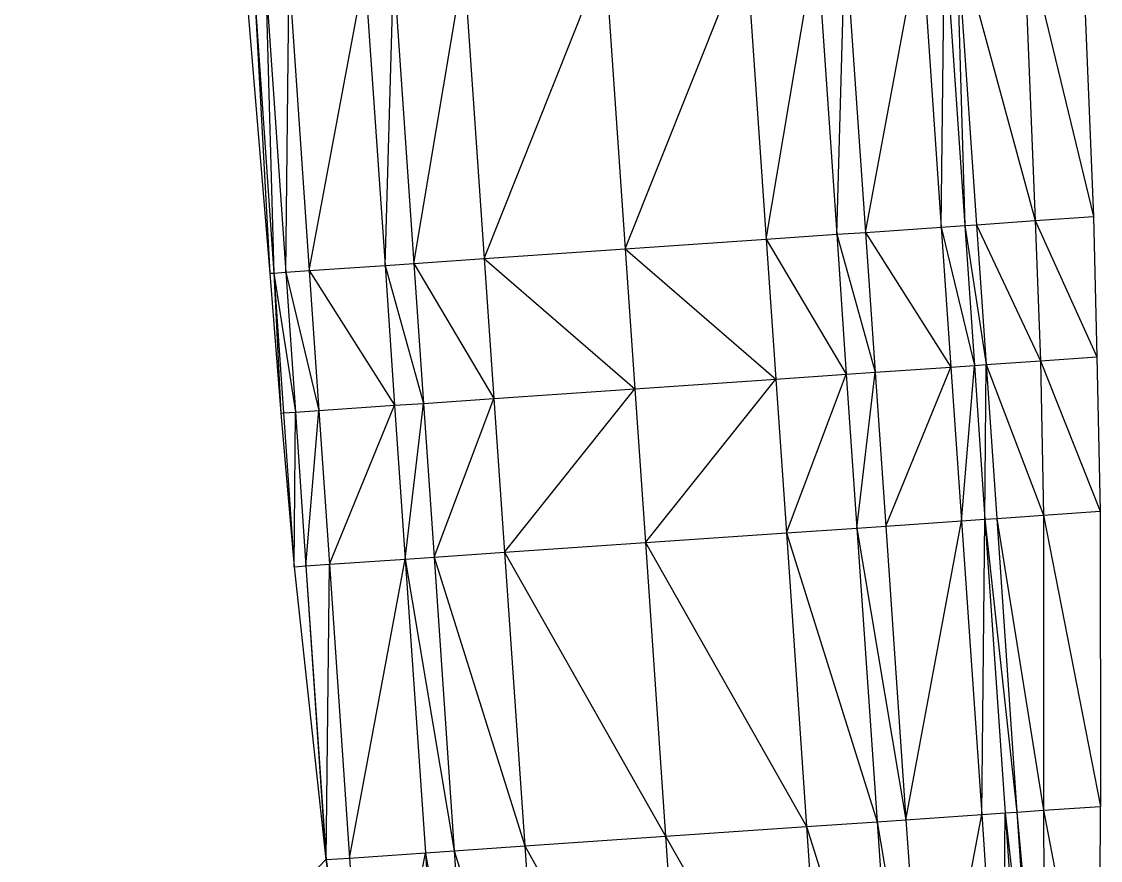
# Model space of a CAD drawing. Extents: x 2195426 to 2196998, y 328445 to 330532.
# Drawn here: x 2196056.1 to 2196147.8, y 328720.1 to 328791.3 of the extents above; entities that cross this region are included whole.
import ezdxf

# ---------------------------------------------------------------- set-up
doc = ezdxf.new("R2010")
doc.units = 0
for name, color, linetype in [('LS-CUTFILL', 5, 'CONTINUOUS'), ('LS-TIN-BOTTOM', 1, 'CONTINUOUS'), ('LS-TIN-TOP', 3, 'CONTINUOUS')]:
    doc.layers.add(name, color=color, linetype=linetype)

msp = doc.modelspace()

# ---------------------------------------------------------------- linework, layer by layer
at = {"layer": 'LS-CUTFILL'}
for p, q in [((2196077.580968, 328769.973298), (2196077.580967, 328769.973315)), ((2196077.581084, 328769.971623), (2196077.580968, 328769.973298)), ((2196078.3986, 328758.091833), (2196078.398602, 328758.0918)), ((2196078.418907, 328757.791789), (2196078.418845, 328757.792699)), ((2196079.278102, 328745.097116), (2196079.278316, 328745.094595)), ((2196079.297301, 328745.0323), (2196079.2973, 328745.0323)), ((2196079.3104, 328744.911214), (2196079.310399, 328744.911214)), ((2196080.300374, 328745.022001), (2196080.303131, 328744.981396))]:
    msp.add_line(p, q, dxfattribs=at)
at = {"layer": 'LS-TIN-BOTTOM'}
for p, q in [((2196141.2235, 328799.412, 1206.0263), (2196142.2379, 328774.4227, 1205.5347)), ((2196141.2235, 328799.412, 1206.0263), (2196147.1716, 328774.7622, 1208.5019)), ((2196146.1572, 328799.7516, 1208.9935), (2196147.1716, 328774.7622, 1208.5019)), ((2196127.8163, 328773.4303, 1201.4085), (2196132.5375, 328798.8143, 1199.7783)), ((2196132.5375, 328798.8143, 1199.7783), (2196134.2538, 328773.8733, 1200.131)), ((2196134.2538, 328773.8733, 1200.131), (2196134.5327, 328798.9516, 1199.1783)), ((2196134.5327, 328798.9516, 1199.1783), (2196136.2491, 328774.0106, 1199.531)), ((2196135.5304, 328799.0203, 1199.1783), (2196136.2491, 328774.0106, 1199.531)), ((2196135.5304, 328799.0203, 1199.1783), (2196142.2379, 328774.4227, 1205.5347)), ((2196135.5304, 328799.0203, 1199.1783), (2196137.2467, 328774.0793, 1199.531)), ((2196107.4137, 328772.0263, 1202.2539), (2196117.6692, 328797.7911, 1201.7572)), ((2196117.6692, 328797.7911, 1201.7572), (2196119.3855, 328772.8501, 1202.1099)), ((2196119.3855, 328772.8501, 1202.1099), (2196123.655, 328798.2031, 1201.541)), ((2196123.655, 328798.2031, 1201.541), (2196125.3714, 328773.262, 1201.8937)), ((2196125.3714, 328773.262, 1201.8937), (2196126.0999, 328798.3713, 1201.0558)), ((2196126.0999, 328798.3713, 1201.0558), (2196127.8163, 328773.4303, 1201.4085)), ((2196095.4422, 328771.2024, 1202.1099), (2196105.6974, 328796.9673, 1201.9012)), ((2196105.6974, 328796.9673, 1201.9012), (2196107.4137, 328772.0263, 1202.2539)), ((2196087.0104, 328770.6222, 1201.4085), (2196087.74, 328795.7315, 1201.541)), ((2196087.74, 328795.7315, 1201.541), (2196089.4563, 328770.7905, 1201.8937)), ((2196089.4563, 328770.7905, 1201.8937), (2196093.7258, 328796.1435, 1201.7572)), ((2196093.7258, 328796.1435, 1201.7572), (2196095.4422, 328771.2024, 1202.1099)), ((2196075.1384, 328794.8644, 1199.6151), (2196077.2294, 328769.9491, 1199.7425)), ((2196075.8646, 328794.9143, 1199.1783), (2196077.2294, 328769.9491, 1199.7425)), ((2196075.8646, 328794.9143, 1199.1783), (2196077.581, 328769.9733, 1199.531)), ((2196076.8623, 328794.983, 1199.1783), (2196077.581, 328769.9733, 1199.531)), ((2196076.8623, 328794.983, 1199.1783), (2196078.5786, 328770.042, 1199.531)), ((2196078.5786, 328770.042, 1199.531), (2196078.8576, 328795.1203, 1199.7783)), ((2196078.8576, 328795.1203, 1199.7783), (2196080.5739, 328770.1793, 1200.131)), ((2196080.5739, 328770.1793, 1200.131), (2196085.294, 328795.5632, 1201.0558)), ((2196085.294, 328795.5632, 1201.0558), (2196087.0104, 328770.6222, 1201.4085)), ((2196142.2379, 328774.4227, 1205.5347), (2196147.1716, 328774.7622, 1208.5019)), ((2196147.1716, 328774.7622, 1208.5019), (2196147.4749, 328762.8454, 1208.1603)), ((2196127.8163, 328773.4303, 1201.4085), (2196134.2538, 328773.8733, 1200.131)), ((2196134.2538, 328773.8733, 1200.131), (2196136.2491, 328774.0106, 1199.531)), ((2196134.2538, 328773.8733, 1200.131), (2196135.0714, 328761.9918, 1200.3222)), ((2196134.2538, 328773.8733, 1200.131), (2196137.0667, 328762.1291, 1199.7222)), ((2196136.2491, 328774.0106, 1199.531), (2196137.2467, 328774.0793, 1199.531)), ((2196136.2491, 328774.0106, 1199.531), (2196137.0667, 328762.1291, 1199.7222)), ((2196136.2491, 328774.0106, 1199.531), (2196138.0643, 328762.1978, 1199.7222)), ((2196137.2467, 328774.0793, 1199.531), (2196142.2379, 328774.4227, 1205.5347)), ((2196137.2467, 328774.0793, 1199.531), (2196138.0643, 328762.1978, 1199.7222)), ((2196137.2467, 328774.0793, 1199.531), (2196142.6841, 328762.5157, 1205.279)), ((2196142.2379, 328774.4227, 1205.5347), (2196142.6841, 328762.5157, 1205.279)), ((2196142.2379, 328774.4227, 1205.5347), (2196147.4749, 328762.8454, 1208.1603)), ((2196107.4137, 328772.0263, 1202.2539), (2196119.3855, 328772.8501, 1202.1099)), ((2196119.3855, 328772.8501, 1202.1099), (2196125.3714, 328773.262, 1201.8937)), ((2196119.3855, 328772.8501, 1202.1099), (2196120.2032, 328760.9686, 1202.3011)), ((2196119.3855, 328772.8501, 1202.1099), (2196126.189, 328761.3806, 1202.0849)), ((2196125.3714, 328773.262, 1201.8937), (2196127.8163, 328773.4303, 1201.4085)), ((2196125.3714, 328773.262, 1201.8937), (2196126.189, 328761.3806, 1202.0849)), ((2196125.3714, 328773.262, 1201.8937), (2196128.6339, 328761.5488, 1201.5997)), ((2196127.8163, 328773.4303, 1201.4085), (2196128.6339, 328761.5488, 1201.5997)), ((2196127.8163, 328773.4303, 1201.4085), (2196135.0714, 328761.9918, 1200.3222)), ((2196095.4422, 328771.2024, 1202.1099), (2196107.4137, 328772.0263, 1202.2539)), ((2196107.4137, 328772.0263, 1202.2539), (2196108.2314, 328760.1448, 1202.4451)), ((2196107.4137, 328772.0263, 1202.2539), (2196120.2032, 328760.9686, 1202.3011)), ((2196089.4563, 328770.7905, 1201.8937), (2196095.4422, 328771.2024, 1202.1099)), ((2196095.4422, 328771.2024, 1202.1099), (2196096.2598, 328759.321, 1202.3011)), ((2196095.4422, 328771.2024, 1202.1099), (2196108.2314, 328760.1448, 1202.4451)), ((2196078.5786, 328770.042, 1199.531), (2196080.5739, 328770.1793, 1200.131)), ((2196080.5739, 328770.1793, 1200.131), (2196087.0104, 328770.6222, 1201.4085)), ((2196080.5739, 328770.1793, 1200.131), (2196081.3915, 328758.2978, 1200.3222)), ((2196080.5739, 328770.1793, 1200.131), (2196087.828, 328758.7407, 1201.5996)), ((2196087.0104, 328770.6222, 1201.4085), (2196089.4563, 328770.7905, 1201.8937)), ((2196087.0104, 328770.6222, 1201.4085), (2196087.828, 328758.7407, 1201.5996)), ((2196087.0104, 328770.6222, 1201.4085), (2196090.2739, 328758.909, 1202.0849)), ((2196089.4563, 328770.7905, 1201.8937), (2196090.2739, 328758.909, 1202.0849)), ((2196089.4563, 328770.7905, 1201.8937), (2196096.2598, 328759.321, 1202.3011)), ((2196077.2294, 328769.9491, 1199.7425), (2196077.581, 328769.9733, 1199.531)), ((2196077.2294, 328769.9491, 1199.7425), (2196078.177, 328758.0766, 1199.8555)), ((2196077.581, 328769.9733, 1199.531), (2196078.5786, 328770.042, 1199.531)), ((2196077.581, 328769.9733, 1199.531), (2196078.177, 328758.0766, 1199.8555)), ((2196077.581, 328769.9733, 1199.531), (2196078.3986, 328758.0918, 1199.7222)), ((2196077.581, 328769.9733, 1199.531), (2196079.3962, 328758.1605, 1199.7222)), ((2196078.5786, 328770.042, 1199.531), (2196079.3962, 328758.1605, 1199.7222)), ((2196078.5786, 328770.042, 1199.531), (2196081.3915, 328758.2978, 1200.3222)), ((2196142.6841, 328762.5157, 1205.279), (2196147.4749, 328762.8454, 1208.1603)), ((2196147.4749, 328762.8454, 1208.1603), (2196147.7547, 328749.7432, 1207.6164)), ((2196128.6339, 328761.5488, 1201.5997), (2196135.0714, 328761.9918, 1200.3222)), ((2196129.5326, 328748.4893, 1201.818), (2196135.0714, 328761.9918, 1200.3222)), ((2196135.0714, 328761.9918, 1200.3222), (2196137.0667, 328762.1291, 1199.7222)), ((2196135.0714, 328761.9918, 1200.3222), (2196135.9701, 328748.9323, 1200.5406)), ((2196135.9701, 328748.9323, 1200.5406), (2196137.0667, 328762.1291, 1199.7222)), ((2196137.0667, 328762.1291, 1199.7222), (2196138.0643, 328762.1978, 1199.7222)), ((2196137.0667, 328762.1291, 1199.7222), (2196137.9654, 328749.0696, 1199.9406)), ((2196137.9654, 328749.0696, 1199.9406), (2196138.0643, 328762.1978, 1199.7222)), ((2196138.0643, 328762.1978, 1199.7222), (2196142.6841, 328762.5157, 1205.279)), ((2196138.0643, 328762.1978, 1199.7222), (2196138.963, 328749.1382, 1199.9406)), ((2196138.0643, 328762.1978, 1199.7222), (2196142.9341, 328749.4115, 1204.7171)), ((2196142.6841, 328762.5157, 1205.279), (2196142.9341, 328749.4115, 1204.7171)), ((2196142.6841, 328762.5157, 1205.279), (2196147.7547, 328749.7432, 1207.6164)), ((2196108.2314, 328760.1448, 1202.4451), (2196120.2032, 328760.9686, 1202.3011)), ((2196109.1301, 328747.0853, 1202.6634), (2196120.2032, 328760.9686, 1202.3011)), ((2196120.2032, 328760.9686, 1202.3011), (2196126.189, 328761.3806, 1202.0849)), ((2196120.2032, 328760.9686, 1202.3011), (2196121.1019, 328747.9091, 1202.5194)), ((2196121.1019, 328747.9091, 1202.5194), (2196126.189, 328761.3806, 1202.0849)), ((2196126.189, 328761.3806, 1202.0849), (2196128.6339, 328761.5488, 1201.5997)), ((2196126.189, 328761.3806, 1202.0849), (2196127.0877, 328748.321, 1202.3033)), ((2196127.0877, 328748.321, 1202.3033), (2196128.6339, 328761.5488, 1201.5997)), ((2196128.6339, 328761.5488, 1201.5997), (2196129.5326, 328748.4893, 1201.818)), ((2196096.2598, 328759.321, 1202.3011), (2196108.2314, 328760.1448, 1202.4451)), ((2196097.1585, 328746.2614, 1202.5194), (2196108.2314, 328760.1448, 1202.4451)), ((2196108.2314, 328760.1448, 1202.4451), (2196109.1301, 328747.0853, 1202.6634)), ((2196090.2739, 328758.909, 1202.0849), (2196096.2598, 328759.321, 1202.3011)), ((2196091.1726, 328745.8495, 1202.3033), (2196096.2598, 328759.321, 1202.3011)), ((2196096.2598, 328759.321, 1202.3011), (2196097.1585, 328746.2614, 1202.5194)), ((2196078.3986, 328758.0918, 1199.7222), (2196079.3962, 328758.1605, 1199.7222)), ((2196079.2973, 328745.0323, 1199.9406), (2196079.3962, 328758.1605, 1199.7222)), ((2196079.3962, 328758.1605, 1199.7222), (2196081.3915, 328758.2978, 1200.3222)), ((2196079.3962, 328758.1605, 1199.7222), (2196080.2949, 328745.101, 1199.9406)), ((2196080.2949, 328745.101, 1199.9406), (2196081.3915, 328758.2978, 1200.3222)), ((2196081.3915, 328758.2978, 1200.3222), (2196087.828, 328758.7407, 1201.5996)), ((2196081.3915, 328758.2978, 1200.3222), (2196082.2902, 328745.2383, 1200.5406)), ((2196082.2902, 328745.2383, 1200.5406), (2196087.828, 328758.7407, 1201.5996)), ((2196087.828, 328758.7407, 1201.5996), (2196090.2739, 328758.909, 1202.0849)), ((2196087.828, 328758.7407, 1201.5996), (2196088.7267, 328745.6812, 1201.818)), ((2196088.7267, 328745.6812, 1201.818), (2196090.2739, 328758.909, 1202.0849)), ((2196090.2739, 328758.909, 1202.0849), (2196091.1726, 328745.8495, 1202.3033)), ((2196078.177, 328758.0766, 1199.8555), (2196078.3986, 328758.0918, 1199.7222)), ((2196078.177, 328758.0766, 1199.8555), (2196079.2826, 328745.0313, 1199.9494)), ((2196078.3986, 328758.0918, 1199.7222), (2196079.2826, 328745.0313, 1199.9494)), ((2196078.3986, 328758.0918, 1199.7222), (2196079.2973, 328745.0323, 1199.9406)), ((2196135.9701, 328748.9323, 1200.5406), (2196137.9654, 328749.0696, 1199.9406)), ((2196137.6865, 328723.9913, 1200.9576), (2196137.9654, 328749.0696, 1199.9406)), ((2196137.9654, 328749.0696, 1199.9406), (2196138.963, 328749.1382, 1199.9406)), ((2196137.9654, 328749.0696, 1199.9406), (2196139.6817, 328724.1286, 1200.3576)), ((2196137.9654, 328749.0696, 1199.9406), (2196140.6794, 328724.1972, 1200.3576)), ((2196138.963, 328749.1382, 1199.9406), (2196142.9341, 328749.4115, 1204.7171)), ((2196138.963, 328749.1382, 1199.9406), (2196140.6794, 328724.1972, 1200.3576)), ((2196138.963, 328749.1382, 1199.9406), (2196142.9485, 328724.3534, 1203.087)), ((2196142.9341, 328749.4115, 1204.7171), (2196147.7547, 328749.7432, 1207.6164)), ((2196142.9341, 328749.4115, 1204.7171), (2196142.9485, 328724.3534, 1203.087)), ((2196142.9341, 328749.4115, 1204.7171), (2196147.7692, 328724.6851, 1205.9863)), ((2196147.7547, 328749.7432, 1207.6164), (2196147.7692, 328724.6851, 1205.9863)), ((2196121.1019, 328747.9091, 1202.5194), (2196127.0877, 328748.321, 1202.3033)), ((2196127.0877, 328748.321, 1202.3033), (2196129.5326, 328748.4893, 1201.818)), ((2196127.0877, 328748.321, 1202.3033), (2196128.804, 328723.38, 1202.7203)), ((2196127.0877, 328748.321, 1202.3033), (2196131.2489, 328723.5483, 1202.235)), ((2196129.5326, 328748.4893, 1201.818), (2196135.9701, 328748.9323, 1200.5406)), ((2196129.5326, 328748.4893, 1201.818), (2196131.2489, 328723.5483, 1202.235)), ((2196131.2489, 328723.5483, 1202.235), (2196135.9701, 328748.9323, 1200.5406)), ((2196135.9701, 328748.9323, 1200.5406), (2196137.6865, 328723.9913, 1200.9576)), ((2196109.1301, 328747.0853, 1202.6634), (2196121.1019, 328747.9091, 1202.5194)), ((2196121.1019, 328747.9091, 1202.5194), (2196122.8182, 328722.9681, 1202.9365)), ((2196121.1019, 328747.9091, 1202.5194), (2196128.804, 328723.38, 1202.7203)), ((2196091.1726, 328745.8495, 1202.3033), (2196097.1585, 328746.2614, 1202.5194)), ((2196097.1585, 328746.2614, 1202.5194), (2196109.1301, 328747.0853, 1202.6634)), ((2196097.1585, 328746.2614, 1202.5194), (2196098.8748, 328721.3204, 1202.9365)), ((2196097.1585, 328746.2614, 1202.5194), (2196110.8464, 328722.1442, 1203.0805)), ((2196109.1301, 328747.0853, 1202.6634), (2196110.8464, 328722.1442, 1203.0805)), ((2196109.1301, 328747.0853, 1202.6634), (2196122.8182, 328722.9681, 1202.9365)), ((2196082.2902, 328745.2383, 1200.5406), (2196088.7267, 328745.6812, 1201.818)), ((2196084.0066, 328720.2972, 1200.9576), (2196088.7267, 328745.6812, 1201.818)), ((2196088.7267, 328745.6812, 1201.818), (2196091.1726, 328745.8495, 1202.3033)), ((2196088.7267, 328745.6812, 1201.818), (2196090.443, 328720.7402, 1202.235)), ((2196088.7267, 328745.6812, 1201.818), (2196092.889, 328720.9085, 1202.7203)), ((2196091.1726, 328745.8495, 1202.3033), (2196092.889, 328720.9085, 1202.7203)), ((2196091.1726, 328745.8495, 1202.3033), (2196098.8748, 328721.3204, 1202.9365)), ((2196079.2826, 328745.0313, 1199.9494), (2196079.2973, 328745.0323, 1199.9406)), ((2196079.2826, 328745.0313, 1199.9494), (2196081.9882, 328720.1584, 1200.3576)), ((2196079.2973, 328745.0323, 1199.9406), (2196080.2949, 328745.101, 1199.9406)), ((2196079.2973, 328745.0323, 1199.9406), (2196081.9882, 328720.1584, 1200.3576)), ((2196080.2949, 328745.101, 1199.9406), (2196082.2902, 328745.2383, 1200.5406)), ((2196080.2949, 328745.101, 1199.9406), (2196081.9882, 328720.1584, 1200.3576)), ((2196080.2949, 328745.101, 1199.9406), (2196082.0113, 328720.1599, 1200.3576)), ((2196082.0113, 328720.1599, 1200.3576), (2196082.2902, 328745.2383, 1200.5406)), ((2196082.2902, 328745.2383, 1200.5406), (2196084.0066, 328720.2972, 1200.9576)), ((2196140.6794, 328724.1972, 1200.3576), (2196142.9485, 328724.3534, 1203.087)), ((2196142.9485, 328724.3534, 1203.087), (2196147.7692, 328724.6851, 1205.9863)), ((2196142.9485, 328724.3534, 1203.087), (2196142.9707, 328699.2958, 1201.4662)), ((2196142.9485, 328724.3534, 1203.087), (2196147.6867, 328699.6203, 1204.3025)), ((2196147.6867, 328699.6203, 1204.3025), (2196147.7692, 328724.6851, 1205.9863)), ((2196122.8182, 328722.9681, 1202.9365), (2196128.804, 328723.38, 1202.7203)), ((2196128.804, 328723.38, 1202.7203), (2196131.2489, 328723.5483, 1202.235)), ((2196128.804, 328723.38, 1202.7203), (2196130.5204, 328698.439, 1203.1373)), ((2196128.804, 328723.38, 1202.7203), (2196132.9653, 328698.6072, 1202.6521)), ((2196131.2489, 328723.5483, 1202.235), (2196137.6865, 328723.9913, 1200.9576)), ((2196131.2489, 328723.5483, 1202.235), (2196132.9653, 328698.6072, 1202.6521)), ((2196132.9653, 328698.6072, 1202.6521), (2196137.6865, 328723.9913, 1200.9576)), ((2196137.6865, 328723.9913, 1200.9576), (2196139.6817, 328724.1286, 1200.3576)), ((2196137.6865, 328723.9913, 1200.9576), (2196139.4028, 328699.0503, 1201.3746)), ((2196139.4028, 328699.0503, 1201.3746), (2196139.6817, 328724.1286, 1200.3576)), ((2196139.6817, 328724.1286, 1200.3576), (2196140.6794, 328724.1972, 1200.3576)), ((2196139.6817, 328724.1286, 1200.3576), (2196141.3981, 328699.1876, 1200.7746)), ((2196139.6817, 328724.1286, 1200.3576), (2196142.3957, 328699.2562, 1200.7746)), ((2196140.6794, 328724.1972, 1200.3576), (2196142.3957, 328699.2562, 1200.7746)), ((2196140.6794, 328724.1972, 1200.3576), (2196142.9707, 328699.2958, 1201.4662)), ((2196110.8464, 328722.1442, 1203.0805), (2196122.8182, 328722.9681, 1202.9365)), ((2196122.8182, 328722.9681, 1202.9365), (2196124.5345, 328698.0271, 1203.3535)), ((2196122.8182, 328722.9681, 1202.9365), (2196130.5204, 328698.439, 1203.1373)), ((2196098.8748, 328721.3204, 1202.9365), (2196110.8464, 328722.1442, 1203.0805)), ((2196110.8464, 328722.1442, 1203.0805), (2196112.5627, 328697.2032, 1203.4975)), ((2196110.8464, 328722.1442, 1203.0805), (2196124.5345, 328698.0271, 1203.3535)), ((2196084.0066, 328720.2972, 1200.9576), (2196090.443, 328720.7402, 1202.235)), ((2196085.7229, 328695.3562, 1201.3746), (2196090.443, 328720.7402, 1202.235)), ((2196090.443, 328720.7402, 1202.235), (2196092.889, 328720.9085, 1202.7203)), ((2196090.443, 328720.7402, 1202.235), (2196092.1594, 328695.7992, 1202.6521)), ((2196090.443, 328720.7402, 1202.235), (2196094.6053, 328695.9675, 1203.1373)), ((2196092.889, 328720.9085, 1202.7203), (2196098.8748, 328721.3204, 1202.9365)), ((2196092.889, 328720.9085, 1202.7203), (2196094.6053, 328695.9675, 1203.1373)), ((2196092.889, 328720.9085, 1202.7203), (2196100.5912, 328696.3794, 1203.3535)), ((2196098.8748, 328721.3204, 1202.9365), (2196100.5912, 328696.3794, 1203.3535)), ((2196098.8748, 328721.3204, 1202.9365), (2196112.5627, 328697.2032, 1203.4975)), ((2196056.1459, 328693.3209, 1195.4453), (2196081.9882, 328720.1584, 1200.3576)), ((2196081.9882, 328720.1584, 1200.3576), (2196082.0113, 328720.1599, 1200.3576)), ((2196081.9882, 328720.1584, 1200.3576), (2196085.7229, 328695.3562, 1201.3746)), ((2196082.0113, 328720.1599, 1200.3576), (2196084.0066, 328720.2972, 1200.9576)), ((2196082.0113, 328720.1599, 1200.3576), (2196085.7229, 328695.3562, 1201.3746)), ((2196084.0066, 328720.2972, 1200.9576), (2196085.7229, 328695.3562, 1201.3746))]:
    msp.add_line(p, q, dxfattribs=at)
at = {"layer": 'LS-TIN-TOP'}
for p, q in [((2196141.223543, 328799.412048, 1216.201231), (2196142.237929, 328774.422728, 1215.381837)), ((2196141.223543, 328799.412048, 1216.201231), (2196147.171601, 328774.762242, 1220.327177)), ((2196146.157215, 328799.751562, 1221.146571), (2196147.171601, 328774.762242, 1220.327177)), ((2196127.81627, 328773.430292, 1208.504844), (2196132.537454, 328798.814309, 1205.787969)), ((2196132.537454, 328798.814309, 1205.787969), (2196134.253788, 328773.873294, 1206.375789)), ((2196134.253788, 328773.873294, 1206.375789), (2196134.532736, 328798.951615, 1204.787969)), ((2196134.532736, 328798.951615, 1204.787969), (2196136.249069, 328774.010601, 1205.375789)), ((2196135.530376, 328799.020269, 1204.787969), (2196136.249069, 328774.010601, 1205.375789)), ((2196135.530376, 328799.020269, 1204.787969), (2196142.237929, 328774.422728, 1215.381837)), ((2196135.530376, 328799.020269, 1204.787969), (2196137.246709, 328774.079254, 1205.375789)), ((2196107.413739, 328772.026278, 1209.913856), (2196117.669192, 328797.791139, 1209.086038)), ((2196117.669192, 328797.791139, 1209.086038), (2196119.385525, 328772.850124, 1209.673858)), ((2196119.385525, 328772.850124, 1209.673858), (2196123.655036, 328798.203059, 1208.725749)), ((2196123.655036, 328798.203059, 1208.725749), (2196125.371369, 328773.262044, 1209.313569)), ((2196125.371369, 328773.262044, 1209.313569), (2196126.099937, 328798.371306, 1207.917024)), ((2196126.099937, 328798.371306, 1207.917024), (2196127.81627, 328773.430292, 1208.504844)), ((2196095.442151, 328771.202445, 1209.673858), (2196105.697405, 328796.967292, 1209.326036)), ((2196105.697405, 328796.967292, 1209.326036), (2196107.413739, 328772.026278, 1209.913856)), ((2196087.01038, 328770.622206, 1208.504823), (2196087.739975, 328795.731539, 1208.725749)), ((2196087.739975, 328795.731539, 1208.725749), (2196089.456308, 328770.790525, 1209.313569)), ((2196089.456308, 328770.790525, 1209.313569), (2196093.725818, 328796.143459, 1209.086038)), ((2196093.725818, 328796.143459, 1209.086038), (2196095.442151, 328771.202445, 1209.673858)), ((2196075.138382, 328794.864352, 1205.515939), (2196077.229392, 328769.949121, 1205.728196)), ((2196075.864634, 328794.914329, 1204.787969), (2196077.229392, 328769.949121, 1205.728196)), ((2196075.864634, 328794.914329, 1204.787969), (2196077.580967, 328769.973315, 1205.375789)), ((2196076.862275, 328794.982983, 1204.787969), (2196077.580967, 328769.973315, 1205.375789)), ((2196076.862275, 328794.982983, 1204.787969), (2196078.578608, 328770.041968, 1205.375789)), ((2196078.578608, 328770.041968, 1205.375789), (2196078.857556, 328795.120289, 1205.787969)), ((2196078.857556, 328795.120289, 1205.787969), (2196080.573889, 328770.179275, 1206.375789)), ((2196080.573889, 328770.179275, 1206.375789), (2196085.294047, 328795.563221, 1207.917003)), ((2196085.294047, 328795.563221, 1207.917003), (2196087.01038, 328770.622206, 1208.504823)), ((2196142.237929, 328774.422728, 1215.381837), (2196147.171601, 328774.762242, 1220.327177)), ((2196147.171601, 328774.762242, 1220.327177), (2196147.474887, 328762.845366, 1219.757915)), ((2196127.81627, 328773.430292, 1208.504844), (2196134.253788, 328773.873294, 1206.375789)), ((2196134.253788, 328773.873294, 1206.375789), (2196136.249069, 328774.010601, 1205.375789)), ((2196134.253788, 328773.873294, 1206.375789), (2196135.07142, 328761.991812, 1206.694436)), ((2196134.253788, 328773.873294, 1206.375789), (2196137.066701, 328762.129119, 1205.694436)), ((2196136.249069, 328774.010601, 1205.375789), (2196137.246709, 328774.079254, 1205.375789)), ((2196136.249069, 328774.010601, 1205.375789), (2196137.066701, 328762.129119, 1205.694436)), ((2196136.249069, 328774.010601, 1205.375789), (2196138.064342, 328762.197772, 1205.694436)), ((2196137.246709, 328774.079254, 1205.375789), (2196142.237929, 328774.422728, 1215.381837)), ((2196137.246709, 328774.079254, 1205.375789), (2196138.064342, 328762.197772, 1205.694436)), ((2196137.246709, 328774.079254, 1205.375789), (2196142.684093, 328762.515684, 1214.955791)), ((2196142.237929, 328774.422728, 1215.381837), (2196142.684093, 328762.515684, 1214.955791)), ((2196142.237929, 328774.422728, 1215.381837), (2196147.474887, 328762.845366, 1219.757915)), ((2196107.413739, 328772.026278, 1209.913856), (2196119.385525, 328772.850124, 1209.673858)), ((2196119.385525, 328772.850124, 1209.673858), (2196125.371369, 328773.262044, 1209.313569)), ((2196119.385525, 328772.850124, 1209.673858), (2196120.203158, 328760.968643, 1209.992505)), ((2196119.385525, 328772.850124, 1209.673858), (2196126.189001, 328761.380563, 1209.632217)), ((2196125.371369, 328773.262044, 1209.313569), (2196127.81627, 328773.430292, 1208.504844)), ((2196125.371369, 328773.262044, 1209.313569), (2196126.189001, 328761.380563, 1209.632217)), ((2196125.371369, 328773.262044, 1209.313569), (2196128.633902, 328761.54881, 1208.823491)), ((2196127.81627, 328773.430292, 1208.504844), (2196128.633902, 328761.54881, 1208.823491)), ((2196127.81627, 328773.430292, 1208.504844), (2196135.07142, 328761.991812, 1206.694436)), ((2196095.442151, 328771.202445, 1209.673858), (2196107.413739, 328772.026278, 1209.913856)), ((2196107.413739, 328772.026278, 1209.913856), (2196108.231371, 328760.144796, 1210.232503)), ((2196107.413739, 328772.026278, 1209.913856), (2196120.203158, 328760.968643, 1209.992505)), ((2196089.456308, 328770.790525, 1209.313569), (2196095.442151, 328771.202445, 1209.673858)), ((2196095.442151, 328771.202445, 1209.673858), (2196096.259784, 328759.320963, 1209.992505)), ((2196095.442151, 328771.202445, 1209.673858), (2196108.231371, 328760.144796, 1210.232503)), ((2196078.578608, 328770.041968, 1205.375789), (2196080.573889, 328770.179275, 1206.375789)), ((2196080.573889, 328770.179275, 1206.375789), (2196087.01038, 328770.622206, 1208.504823)), ((2196080.573889, 328770.179275, 1206.375789), (2196081.391522, 328758.297793, 1206.694436)), ((2196080.573889, 328770.179275, 1206.375789), (2196087.828012, 328758.740725, 1208.823471)), ((2196087.01038, 328770.622206, 1208.504823), (2196089.456308, 328770.790525, 1209.313569)), ((2196087.01038, 328770.622206, 1208.504823), (2196087.828012, 328758.740725, 1208.823471)), ((2196087.01038, 328770.622206, 1208.504823), (2196090.27394, 328758.909043, 1209.632217)), ((2196089.456308, 328770.790525, 1209.313569), (2196090.27394, 328758.909043, 1209.632217)), ((2196089.456308, 328770.790525, 1209.313569), (2196096.259784, 328759.320963, 1209.992505)), ((2196077.229392, 328769.949121, 1205.728196), (2196077.580967, 328769.973315, 1205.375789)), ((2196077.229392, 328769.949121, 1205.728196), (2196078.176969, 328758.076581, 1205.916592)), ((2196077.580967, 328769.973315, 1205.375789), (2196078.578608, 328770.041968, 1205.375789)), ((2196077.580967, 328769.973315, 1205.375789), (2196078.176969, 328758.076581, 1205.916592)), ((2196077.580967, 328769.973315, 1205.375789), (2196078.3986, 328758.091833, 1205.694436)), ((2196077.580967, 328769.973315, 1205.375789), (2196079.39624, 328758.160486, 1205.694436)), ((2196078.578608, 328770.041968, 1205.375789), (2196079.39624, 328758.160486, 1205.694436)), ((2196078.578608, 328770.041968, 1205.375789), (2196081.391522, 328758.297793, 1206.694436)), ((2196142.684093, 328762.515684, 1214.955791), (2196147.474887, 328762.845366, 1219.757915)), ((2196147.474887, 328762.845366, 1219.757915), (2196147.754748, 328749.743247, 1218.851338)), ((2196128.633902, 328761.54881, 1208.823491), (2196135.07142, 328761.991812, 1206.694436)), ((2196129.532603, 328748.489278, 1209.187429), (2196135.07142, 328761.991812, 1206.694436)), ((2196135.07142, 328761.991812, 1206.694436), (2196137.066701, 328762.129119, 1205.694436)), ((2196135.07142, 328761.991812, 1206.694436), (2196135.970121, 328748.93228, 1207.058375)), ((2196135.970121, 328748.93228, 1207.058375), (2196137.066701, 328762.129119, 1205.694436)), ((2196137.066701, 328762.129119, 1205.694436), (2196138.064342, 328762.197772, 1205.694436)), ((2196137.066701, 328762.129119, 1205.694436), (2196137.965402, 328749.069586, 1206.058375)), ((2196137.965402, 328749.069586, 1206.058375), (2196138.064342, 328762.197772, 1205.694436)), ((2196138.064342, 328762.197772, 1205.694436), (2196142.684093, 328762.515684, 1214.955791)), ((2196138.064342, 328762.197772, 1205.694436), (2196138.963043, 328749.13824, 1206.058375)), ((2196138.064342, 328762.197772, 1205.694436), (2196142.934116, 328749.411512, 1214.019305)), ((2196142.684093, 328762.515684, 1214.955791), (2196142.934116, 328749.411512, 1214.019305)), ((2196142.684093, 328762.515684, 1214.955791), (2196147.754748, 328749.743247, 1218.851338)), ((2196108.231371, 328760.144796, 1210.232503), (2196120.203158, 328760.968643, 1209.992505)), ((2196109.130072, 328747.085263, 1210.596441), (2196120.203158, 328760.968643, 1209.992505)), ((2196120.203158, 328760.968643, 1209.992505), (2196126.189001, 328761.380563, 1209.632217)), ((2196120.203158, 328760.968643, 1209.992505), (2196121.101859, 328747.90911, 1210.356443)), ((2196121.101859, 328747.90911, 1210.356443), (2196126.189001, 328761.380563, 1209.632217)), ((2196126.189001, 328761.380563, 1209.632217), (2196128.633902, 328761.54881, 1208.823491)), ((2196126.189001, 328761.380563, 1209.632217), (2196127.087702, 328748.32103, 1209.996155)), ((2196127.087702, 328748.32103, 1209.996155), (2196128.633902, 328761.54881, 1208.823491)), ((2196128.633902, 328761.54881, 1208.823491), (2196129.532603, 328748.489278, 1209.187429)), ((2196096.259784, 328759.320963, 1209.992505), (2196108.231371, 328760.144796, 1210.232503)), ((2196097.158485, 328746.26143, 1210.356443), (2196108.231371, 328760.144796, 1210.232503)), ((2196108.231371, 328760.144796, 1210.232503), (2196109.130072, 328747.085263, 1210.596441)), ((2196090.27394, 328758.909043, 1209.632217), (2196096.259784, 328759.320963, 1209.992505)), ((2196091.172641, 328745.84951, 1209.996155), (2196096.259784, 328759.320963, 1209.992505)), ((2196096.259784, 328759.320963, 1209.992505), (2196097.158485, 328746.26143, 1210.356443)), ((2196078.3986, 328758.091833, 1205.694436), (2196079.39624, 328758.160486, 1205.694436)), ((2196079.297301, 328745.0323, 1206.058375), (2196079.39624, 328758.160486, 1205.694436)), ((2196079.39624, 328758.160486, 1205.694436), (2196081.391522, 328758.297793, 1206.694436)), ((2196079.39624, 328758.160486, 1205.694436), (2196080.294941, 328745.100954, 1206.058375)), ((2196080.294941, 328745.100954, 1206.058375), (2196081.391522, 328758.297793, 1206.694436)), ((2196081.391522, 328758.297793, 1206.694436), (2196087.828012, 328758.740725, 1208.823471)), ((2196081.391522, 328758.297793, 1206.694436), (2196082.290222, 328745.23826, 1207.058375)), ((2196082.290222, 328745.23826, 1207.058375), (2196087.828012, 328758.740725, 1208.823471)), ((2196087.828012, 328758.740725, 1208.823471), (2196090.27394, 328758.909043, 1209.632217)), ((2196087.828012, 328758.740725, 1208.823471), (2196088.726713, 328745.681192, 1209.187409)), ((2196088.726713, 328745.681192, 1209.187409), (2196090.27394, 328758.909043, 1209.632217)), ((2196090.27394, 328758.909043, 1209.632217), (2196091.172641, 328745.84951, 1209.996155)), ((2196078.176969, 328758.076581, 1205.916592), (2196078.3986, 328758.091833, 1205.694436)), ((2196078.176969, 328758.076581, 1205.916592), (2196079.282558, 328745.031286, 1206.073152)), ((2196078.3986, 328758.091833, 1205.694436), (2196079.282558, 328745.031286, 1206.073152)), ((2196078.3986, 328758.091833, 1205.694436), (2196079.297301, 328745.0323, 1206.058375)), ((2196135.970121, 328748.93228, 1207.058375), (2196137.965402, 328749.069586, 1206.058375)), ((2196137.686454, 328723.991265, 1207.753421), (2196137.965402, 328749.069586, 1206.058375)), ((2196137.965402, 328749.069586, 1206.058375), (2196138.963043, 328749.13824, 1206.058375)), ((2196137.965402, 328749.069586, 1206.058375), (2196139.681735, 328724.128572, 1206.753421)), ((2196137.965402, 328749.069586, 1206.058375), (2196140.679376, 328724.197225, 1206.753421)), ((2196138.963043, 328749.13824, 1206.058375), (2196142.934116, 328749.411512, 1214.019305)), ((2196138.963043, 328749.13824, 1206.058375), (2196140.679376, 328724.197225, 1206.753421)), ((2196138.963043, 328749.13824, 1206.058375), (2196142.948531, 328724.353379, 1211.302466)), ((2196142.934116, 328749.411512, 1214.019305), (2196147.754748, 328749.743247, 1218.851338)), ((2196142.934116, 328749.411512, 1214.019305), (2196142.948531, 328724.353379, 1211.302466)), ((2196142.934116, 328749.411512, 1214.019305), (2196147.769164, 328724.685114, 1216.134499)), ((2196147.754748, 328749.743247, 1218.851338), (2196147.769164, 328724.685114, 1216.134499)), ((2196121.101859, 328747.90911, 1210.356443), (2196127.087702, 328748.32103, 1209.996155)), ((2196127.087702, 328748.32103, 1209.996155), (2196129.532603, 328748.489278, 1209.187429)), ((2196127.087702, 328748.32103, 1209.996155), (2196128.804035, 328723.380016, 1210.691202)), ((2196127.087702, 328748.32103, 1209.996155), (2196131.248936, 328723.548263, 1209.882476)), ((2196129.532603, 328748.489278, 1209.187429), (2196135.970121, 328748.93228, 1207.058375)), ((2196129.532603, 328748.489278, 1209.187429), (2196131.248936, 328723.548263, 1209.882476)), ((2196131.248936, 328723.548263, 1209.882476), (2196135.970121, 328748.93228, 1207.058375)), ((2196135.970121, 328748.93228, 1207.058375), (2196137.686454, 328723.991265, 1207.753421)), ((2196109.130072, 328747.085263, 1210.596441), (2196121.101859, 328747.90911, 1210.356443)), ((2196121.101859, 328747.90911, 1210.356443), (2196122.818192, 328722.968096, 1211.05149)), ((2196121.101859, 328747.90911, 1210.356443), (2196128.804035, 328723.380016, 1210.691202)), ((2196091.172641, 328745.84951, 1209.996155), (2196097.158485, 328746.26143, 1210.356443)), ((2196097.158485, 328746.26143, 1210.356443), (2196109.130072, 328747.085263, 1210.596441)), ((2196097.158485, 328746.26143, 1210.356443), (2196098.874818, 328721.320416, 1211.05149)), ((2196097.158485, 328746.26143, 1210.356443), (2196110.846405, 328722.144249, 1211.291488)), ((2196109.130072, 328747.085263, 1210.596441), (2196110.846405, 328722.144249, 1211.291488)), ((2196109.130072, 328747.085263, 1210.596441), (2196122.818192, 328722.968096, 1211.05149)), ((2196082.290222, 328745.23826, 1207.058375), (2196088.726713, 328745.681192, 1209.187409)), ((2196084.006556, 328720.297246, 1207.753421), (2196088.726713, 328745.681192, 1209.187409)), ((2196088.726713, 328745.681192, 1209.187409), (2196091.172641, 328745.84951, 1209.996155)), ((2196088.726713, 328745.681192, 1209.187409), (2196090.443046, 328720.740177, 1209.882456)), ((2196088.726713, 328745.681192, 1209.187409), (2196092.888974, 328720.908496, 1210.691202)), ((2196091.172641, 328745.84951, 1209.996155), (2196092.888974, 328720.908496, 1210.691202)), ((2196091.172641, 328745.84951, 1209.996155), (2196098.874818, 328721.320416, 1211.05149)), ((2196079.282558, 328745.031286, 1206.073152), (2196079.297301, 328745.0323, 1206.058375)), ((2196079.282558, 328745.031286, 1206.073152), (2196081.988205, 328720.158352, 1206.753421)), ((2196079.297301, 328745.0323, 1206.058375), (2196080.294941, 328745.100954, 1206.058375)), ((2196079.297301, 328745.0323, 1206.058375), (2196081.988205, 328720.158352, 1206.753421)), ((2196080.294941, 328745.100954, 1206.058375), (2196082.290222, 328745.23826, 1207.058375)), ((2196080.294941, 328745.100954, 1206.058375), (2196081.988205, 328720.158352, 1206.753421)), ((2196080.294941, 328745.100954, 1206.058375), (2196082.011274, 328720.159939, 1206.753421)), ((2196082.011274, 328720.159939, 1206.753421), (2196082.290222, 328745.23826, 1207.058375)), ((2196082.290222, 328745.23826, 1207.058375), (2196084.006556, 328720.297246, 1207.753421)), ((2196140.679376, 328724.197225, 1206.753421), (2196142.948531, 328724.353379, 1211.302466)), ((2196142.948531, 328724.353379, 1211.302466), (2196147.769164, 328724.685114, 1216.134499)), ((2196142.948531, 328724.353379, 1211.302466), (2196142.970686, 328699.295778, 1208.601141)), ((2196142.948531, 328724.353379, 1211.302466), (2196147.686689, 328699.620313, 1213.328298)), ((2196147.686689, 328699.620313, 1213.328298), (2196147.769164, 328724.685114, 1216.134499)), ((2196122.818192, 328722.968096, 1211.05149), (2196128.804035, 328723.380016, 1210.691202)), ((2196128.804035, 328723.380016, 1210.691202), (2196131.248936, 328723.548263, 1209.882476)), ((2196128.804035, 328723.380016, 1210.691202), (2196130.520368, 328698.439001, 1211.386248)), ((2196128.804035, 328723.380016, 1210.691202), (2196132.965269, 328698.607249, 1210.577523)), ((2196131.248936, 328723.548263, 1209.882476), (2196137.686454, 328723.991265, 1207.753421)), ((2196131.248936, 328723.548263, 1209.882476), (2196132.965269, 328698.607249, 1210.577523)), ((2196132.965269, 328698.607249, 1210.577523), (2196137.686454, 328723.991265, 1207.753421)), ((2196137.686454, 328723.991265, 1207.753421), (2196139.681735, 328724.128572, 1206.753421)), ((2196137.686454, 328723.991265, 1207.753421), (2196139.402787, 328699.050251, 1208.448468)), ((2196139.402787, 328699.050251, 1208.448468), (2196139.681735, 328724.128572, 1206.753421)), ((2196139.681735, 328724.128572, 1206.753421), (2196140.679376, 328724.197225, 1206.753421)), ((2196139.681735, 328724.128572, 1206.753421), (2196141.398068, 328699.187558, 1207.448468)), ((2196139.681735, 328724.128572, 1206.753421), (2196142.395709, 328699.256211, 1207.448468)), ((2196140.679376, 328724.197225, 1206.753421), (2196142.395709, 328699.256211, 1207.448468)), ((2196140.679376, 328724.197225, 1206.753421), (2196142.970686, 328699.295778, 1208.601141)), ((2196110.846405, 328722.144249, 1211.291488), (2196122.818192, 328722.968096, 1211.05149)), ((2196122.818192, 328722.968096, 1211.05149), (2196124.534525, 328698.027081, 1211.746537)), ((2196122.818192, 328722.968096, 1211.05149), (2196130.520368, 328698.439001, 1211.386248)), ((2196098.874818, 328721.320416, 1211.05149), (2196110.846405, 328722.144249, 1211.291488)), ((2196110.846405, 328722.144249, 1211.291488), (2196112.562738, 328697.203234, 1211.986535)), ((2196110.846405, 328722.144249, 1211.291488), (2196124.534525, 328698.027081, 1211.746537)), ((2196084.006556, 328720.297246, 1207.753421), (2196090.443046, 328720.740177, 1209.882456)), ((2196085.722889, 328695.356231, 1208.448468), (2196090.443046, 328720.740177, 1209.882456)), ((2196090.443046, 328720.740177, 1209.882456), (2196092.888974, 328720.908496, 1210.691202)), ((2196090.443046, 328720.740177, 1209.882456), (2196092.159379, 328695.799163, 1210.577502)), ((2196090.443046, 328720.740177, 1209.882456), (2196094.605308, 328695.967481, 1211.386248)), ((2196092.888974, 328720.908496, 1210.691202), (2196098.874818, 328721.320416, 1211.05149)), ((2196092.888974, 328720.908496, 1210.691202), (2196094.605308, 328695.967481, 1211.386248)), ((2196092.888974, 328720.908496, 1210.691202), (2196100.591151, 328696.379401, 1211.746537)), ((2196098.874818, 328721.320416, 1211.05149), (2196100.591151, 328696.379401, 1211.746537)), ((2196098.874818, 328721.320416, 1211.05149), (2196112.562738, 328697.203234, 1211.986535)), ((2196056.145919, 328693.320872, 1198.566162), (2196081.988205, 328720.158352, 1206.753421)), ((2196081.988205, 328720.158352, 1206.753421), (2196082.011274, 328720.159939, 1206.753421)), ((2196081.988205, 328720.158352, 1206.753421), (2196085.722889, 328695.356231, 1208.448468)), ((2196082.011274, 328720.159939, 1206.753421), (2196084.006556, 328720.297246, 1207.753421)), ((2196082.011274, 328720.159939, 1206.753421), (2196085.722889, 328695.356231, 1208.448468)), ((2196084.006556, 328720.297246, 1207.753421), (2196085.722889, 328695.356231, 1208.448468))]:
    msp.add_line(p, q, dxfattribs=at)

doc.saveas('drawing.dxf')
